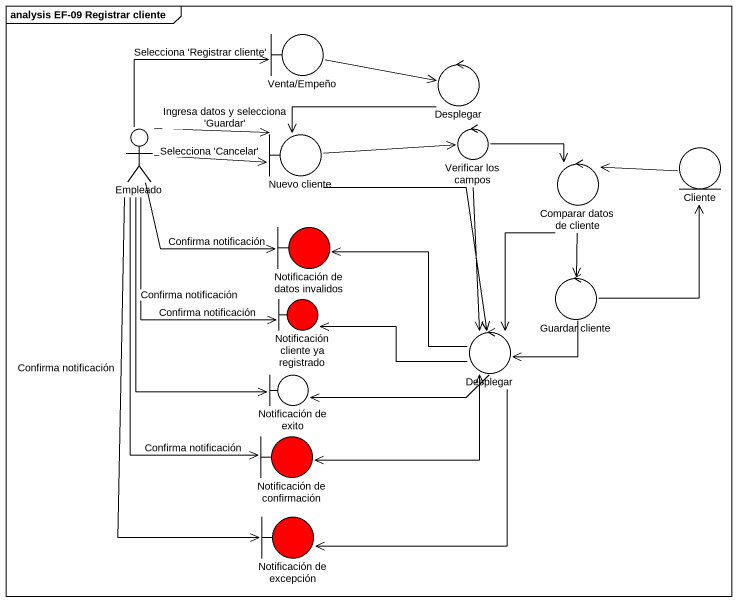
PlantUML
@startuml
mainframe analysis EF-09 Registrar cliente
boundary "Venta/Empeño" as Venta_Empeño
control Desplegar
actor Empleado
control "Verificar los campos" as Verificar_los_campos
boundary "Nuevo cliente" as Nuevo_cliente
control "Comparar datos de cliente" as Comparar_datos_de_cliente
entity Cliente
boundary "Notificación de datos invalidos" as Notificación_de_datos #FF0000
boundary "Notificación cliente ya registrado" as Notificación_cliente_ya #FF0000
control "Guardar cliente" as Guardar_cliente
control "Desplegar" as Desplegar_2
boundary "Notificación de exito" as Notificación_de_exito
boundary "Notificación de confirmación" as Notificación_de_confirmación #FF0000
boundary "Notificación de excepción" as Notificación_de_excepción #FF0000
Venta_Empeño -right-> Desplegar
Desplegar -left-> Nuevo_cliente
Empleado -up-> Venta_Empeño : Selecciona 'Registrar cliente'
Empleado -right-> Nuevo_cliente : Ingresa datos y selecciona 'Guardar'
Empleado -right-> Nuevo_cliente : Selecciona 'Cancelar'
Empleado -right-> Notificación_de_datos : Confirma notificación
Empleado --> Notificación_cliente_ya : Confirma notificación
Empleado --> Notificación_de_exito : Confirma notificación
Empleado --> Notificación_de_confirmación : Confirma notificación
Empleado --> Notificación_de_excepción : Confirma notificación
Verificar_los_campos -right-> Comparar_datos_de_cliente
Verificar_los_campos --> Desplegar_2
Nuevo_cliente -right-> Verificar_los_campos
Nuevo_cliente --> Desplegar_2
Comparar_datos_de_cliente --> Guardar_cliente
Comparar_datos_de_cliente --> Desplegar_2
Cliente -left-> Comparar_datos_de_cliente
Guardar_cliente -up-> Cliente
Guardar_cliente --> Desplegar_2
Desplegar_2 -left-> Notificación_de_datos
Desplegar_2 -left-> Notificación_cliente_ya
Desplegar_2 -left-> Notificación_de_exito
Desplegar_2 --> Notificación_de_excepción
Notificación_de_confirmación <-right-> Desplegar_2
@enduml
